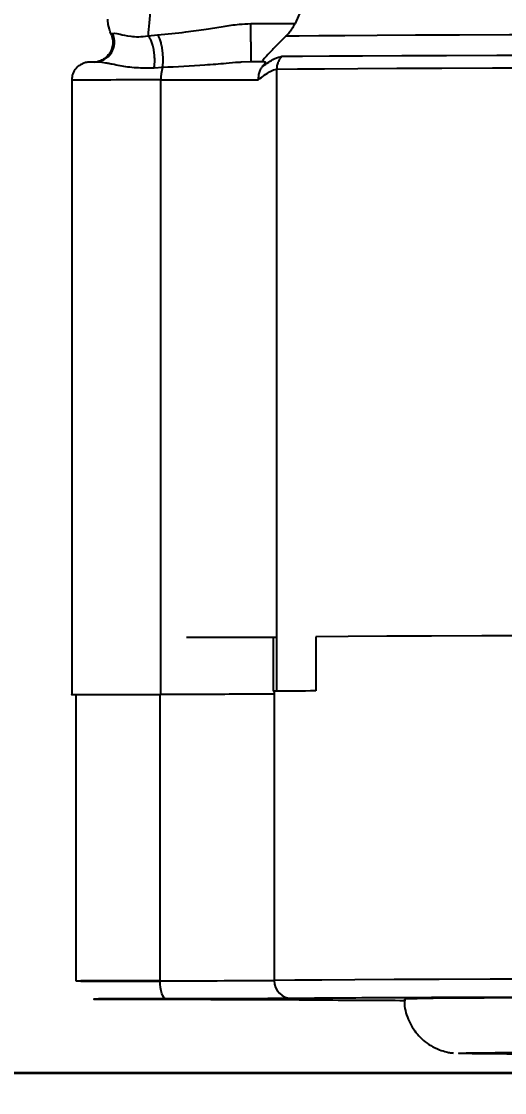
# Model space of a CAD drawing. Header units: millimetres. Extents: x 2016 to 4452, y 736 to 2459.
# Drawn here: x 2903.3 to 2930, y 929.8 to 989 of the extents above; entities that cross this region are included whole.
import ezdxf

# ---------------------------------------------------------------- set-up
doc = ezdxf.new("R2010")
doc.units = ezdxf.units.MM
doc.layers.add('AM_5', color=3, linetype='Continuous', lineweight=25)
doc.styles.add('SLDTEXTSTYLE1', font='txt.shx', dxfattribs={"width": 0.7, "bigfont": 'gbcbig.shx'})
doc.dimstyles.new('SLDDIMSTYLE12$0', dxfattribs={"dimtxt": 12, "dimasz": 10, "dimexe": 0, "dimexo": 0.0625, "dimgap": 0.875, "dimtad": 1, "dimdec": 1, "dimlfac": 1.8, "dimrnd": 1e-09, "dimzin": 12, "dimdsep": 46, "dimtxsty": 'SLDTEXTSTYLE1', "dimcen": 0.09, "dimdle": 8.16, "dimclrd": 3, "dimclre": 3, "dimadec": 0, "dimazin": 3, "dimtfac": 1, "dimtdec": 1, "dimtofl": 0, "dimtmove": 0, "dimatfit": 3, "dimfxl": 0, "dimfrac": 2, "dimtolj": 1, "dimlwd": 5, "dimlwe": 5, "dimarcsym": 0})

# ---------------------------------------------------------------- blocks, each defined once
blk = doc.blocks.new('*D77')
at = {"layer": 'AM_5', "color": 3, "lineweight": 5, "transparency": 16777216}
blk.add_line((2995.771, 1172.403), (2807.777, 1172.403), dxfattribs=at)
at = {"layer": 'AM_5', "color": 3, "linetype": 'Continuous', "lineweight": 5, "transparency": 16777216}
for p, q in [((2807.777, 1162.403), (2807.777, 940.791)), ((2950.025, 930.791), (2807.777, 930.791))]:
    blk.add_line(p, q, dxfattribs=at)
at = {"layer": 'AM_5', "color": 3, "transparency": 16777216}
for points in [[(2806.111, 1162.403), (2809.444, 1162.403), (2807.777, 1172.403)], [(2806.111, 940.791), (2809.444, 940.791), (2807.777, 930.791)]]:
    blk.add_solid(points, dxfattribs=at)
at = {"layer": 'Defpoints', "color": 0, "transparency": 16777216}
for p in [(2995.833, 1172.403), (2807.777, 930.791), (2950.088, 930.791)]:
    blk.add_point(p, dxfattribs=at)
at = {"layer": 'AM_5', "color": 0, "transparency": 16777216, "insert": (2800.902, 998.073), "char_height": 12, "attachment_point": 5, "rotation": 90, "style": 'SLDTEXTSTYLE1'}
blk.add_mtext('\\A1;245', dxfattribs=at)
blk = doc.blocks.new('*D86')
at = {"layer": 'AM_5', "color": 3, "lineweight": 5, "transparency": 16777216}
blk.add_line((2949.003, 930.863), (2807.956, 930.863), dxfattribs=at)
at = {"layer": 'AM_5', "color": 3, "linetype": 'Continuous', "lineweight": 5, "transparency": 16777216}
for p, q in [((2807.956, 920.863), (2807.956, 895.707)), ((2931.745, 885.707), (2807.956, 885.707))]:
    blk.add_line(p, q, dxfattribs=at)
at = {"layer": 'AM_5', "color": 3, "transparency": 16777216}
for points in [[(2806.29, 920.863), (2809.623, 920.863), (2807.956, 930.863)], [(2806.29, 895.707), (2809.623, 895.707), (2807.956, 885.707)]]:
    blk.add_solid(points, dxfattribs=at)
at = {"layer": 'Defpoints', "color": 0, "transparency": 16777216}
for p in [(2949.065, 930.863), (2807.956, 885.707), (2931.808, 885.707)]:
    blk.add_point(p, dxfattribs=at)
at = {"layer": 'AM_5', "color": 0, "transparency": 16777216, "insert": (2801.081, 908.285), "char_height": 12, "attachment_point": 5, "rotation": 90, "style": 'SLDTEXTSTYLE1'}
blk.add_mtext('\\A1;45', dxfattribs=at)

msp = doc.modelspace()

# ---------------------------------------------------------------- linework, layer by layer
at = {"color": 7, "linetype": 'Continuous', "lineweight": 25}
for p, q in [((2918.456, 988.91), (2918.784, 989.624)), ((2915.995, 988.91), (2918.456, 988.91)), ((2908.255, 988.329), (2908.335, 988.352)), ((2910.301, 988.228), (2910.829, 988.277)), ((2917.928, 988.205), (2917.607, 987.891)), ((2915.995, 986.866), (2915.995, 986.793)), ((2907.601, 986.808), (2907.489, 986.782)), ((2911.103, 986.474), (2910.636, 986.449)), ((2915.995, 986.793), (2915.465, 986.766)), ((2916.747, 986.795), (2915.995, 986.793)), ((2917.422, 986.39), (2917.422, 951.963)), ((2906.075, 985.773), (2906.075, 951.773)), ((2911.01, 951.788), (2911.01, 985.788)), ((2917.231, 954.961), (2917.231, 951.961)), ((2917.231, 954.961), (2917.355, 954.961)), ((2919.588, 954.981), (2919.588, 951.981)), ((2917.288, 951.961), (2917.288, 935.961)), ((2906.297, 951.774), (2906.297, 935.931)), ((2910.966, 935.945), (2910.966, 951.788)), ((2927.497, 931.931), (2927.552, 931.933))]:
    msp.add_line(p, q, dxfattribs=at)
at = {"color": 7, "linetype": 'Continuous', "lineweight": 25, "flags": 128}
for points in [[(2915.995, 987.891), (2915.995, 988.052), (2915.995, 988.211), (2915.995, 988.362), (2915.995, 988.504), (2915.995, 988.632), (2915.995, 988.743), (2915.995, 988.837), (2915.995, 988.91)], [(2982.018, 988.352), (2976.824, 988.35), (2971.718, 988.347), (2966.724, 988.343), (2961.864, 988.338), (2957.16, 988.333), (2952.634, 988.327), (2948.307, 988.321), (2944.199, 988.313), (2940.328, 988.306), (2936.711, 988.297), (2933.366, 988.288), (2930.308, 988.279), (2927.551, 988.269), (2925.107, 988.259), (2922.988, 988.249), (2921.203, 988.238), (2919.761, 988.227), (2918.667, 988.216), (2917.928, 988.205)], [(2917.709, 987.097), (2918.857, 987.108), (2920.35, 987.119), (2922.181, 987.13), (2924.343, 987.14), (2926.824, 987.15), (2929.615, 987.16), (2932.703, 987.169), (2936.074, 987.178), (2939.713, 987.186), (2943.604, 987.194), (2947.73, 987.201), (2952.071, 987.208), (2956.609, 987.214), (2961.323, 987.219), (2966.192, 987.224), (2971.195, 987.228), (2976.309, 987.231), (2981.511, 987.233)], [(2917.422, 986.39), (2918.574, 986.401), (2920.072, 986.412), (2921.91, 986.423), (2924.079, 986.433), (2926.57, 986.443), (2929.371, 986.453), (2932.471, 986.462), (2935.854, 986.471), (2939.506, 986.48), (2943.412, 986.487), (2947.552, 986.495), (2951.909, 986.501), (2956.464, 986.507), (2961.195, 986.513), (2966.082, 986.517), (2971.103, 986.521), (2976.236, 986.524), (2981.457, 986.527)], [(2981.685, 955.099), (2976.359, 955.097), (2971.125, 955.093), (2966.006, 955.089), (2961.026, 955.085), (2956.208, 955.079), (2951.576, 955.073), (2947.149, 955.066), (2942.949, 955.059), (2938.995, 955.051), (2935.306, 955.042), (2931.898, 955.033), (2928.788, 955.024), (2925.989, 955.014), (2923.516, 955.003), (2921.379, 954.992), (2919.588, 954.981)], [(2911.317, 934.943), (2911.249, 934.963), (2911.183, 935.02), (2911.122, 935.113), (2911.069, 935.238), (2911.025, 935.389), (2910.992, 935.562), (2910.972, 935.75), (2910.966, 935.945)], [(2981.685, 936.099), (2976.426, 936.097), (2971.255, 936.093), (2966.196, 936.09), (2961.272, 936.085), (2956.506, 936.08), (2951.918, 936.074), (2947.529, 936.067), (2943.36, 936.06), (2939.429, 936.052), (2935.754, 936.043), (2932.351, 936.034), (2929.237, 936.025), (2926.424, 936.015), (2923.927, 936.005), (2921.755, 935.995), (2919.92, 935.984), (2918.428, 935.973), (2917.288, 935.961)], [(2918.697, 934.931), (2918.52, 934.928), (2918.001, 934.925), (2917.174, 934.923), (2916.097, 934.921), (2914.843, 934.92), (2913.497, 934.92), (2912.151, 934.92), (2910.897, 934.921), (2909.82, 934.923), (2908.994, 934.925), (2908.475, 934.928), (2908.297, 934.931), (2908.475, 934.934), (2908.994, 934.936), (2909.82, 934.939), (2910.897, 934.94), (2912.151, 934.942), (2913.497, 934.942), (2914.843, 934.942), (2916.097, 934.94), (2917.174, 934.939), (2918.001, 934.936), (2918.52, 934.934), (2918.697, 934.931)], [(2911.317, 934.918), (2911.249, 934.937), (2911.243, 934.941)], [(2918.272, 934.901), (2918.08, 934.92), (2918.011, 934.936)], [(2979.736, 935.08), (2974.865, 935.077), (2970.099, 935.073), (2965.463, 935.069), (2960.978, 935.064), (2956.668, 935.058), (2952.554, 935.052), (2948.657, 935.045), (2944.995, 935.038), (2941.587, 935.03), (2938.451, 935.022), (2935.601, 935.013), (2933.052, 935.003), (2930.816, 934.994), (2928.906, 934.984), (2927.329, 934.973), (2926.095, 934.963), (2925.209, 934.952), (2924.675, 934.942), (2924.497, 934.931), (2924.497, 934.931)]]:
    msp.add_lwpolyline(points, dxfattribs=at)
at = {"color": 7, "linetype": 'Continuous', "lineweight": 25}
for centre, radius, start, end in [((2907.343, 987.877), 1.1, 270.09999, 25.63662), ((2913.323, 985.823), 2.314, 163.65187, 180.85663), ((2909.928, 532.005), 453.784, 89.86336, 90.48649), ((2910.19, 2884.149), 1898.362, 270.024744, 270.187646), ((2912.519, 1741.832), 786.885, 269.993192, 270.343129), ((2916.894, 985.698), 33.739, 270.57375, 270.66978), ((2922.779, 454.347), 497.644, 90.36744, 90.63226), ((2909.96, 505.516), 430.43, 89.86614, 90.48756), ((2910.183, 1438.661), 502.745, 269.55713, 270.08916), ((2911.458, 1978.283), 1042.338, 269.972937, 270.320473), ((2918.28, 935.953), 0.992, 179.54189, 269.50442)]:
    msp.add_arc(centre, radius, start, end, dxfattribs=at)
for points, knots in [([(2910.82, 1010.354), (2910.818, 1009.163), (2910.814, 1006.76), (2910.789, 1003.61), (2910.757, 1000.931), (2910.721, 998.708), (2910.673, 996.398), (2910.608, 994.022), (2910.523, 991.691), (2910.42, 989.618), (2910.342, 988.702), (2910.301, 988.228)], [0, 0, 0, 0, 0.121733, 0.245653, 0.329531, 0.414385, 0.500215, 0.61122, 0.731521, 0.861116, 1, 1, 1, 1]), ([(2908.255, 988.329), (2908.19, 988.504), (2908.089, 988.773), (2908.078, 989.059), (2908.075, 989.159)], [0, 0, 0, 0, 0.649785, 1, 1, 1, 1]), ([(2910.829, 988.277), (2911.354, 988.329), (2912.271, 988.418), (2913.462, 988.594), (2914.435, 988.745), (2915.245, 988.874), (2915.777, 988.899), (2915.995, 988.91)], [0, 0, 0, 0, 0.299879, 0.524041, 0.708513, 0.880518, 1, 1, 1, 1]), ([(2917.928, 988.205), (2917.993, 988.273), (2918.124, 988.409), (2918.269, 988.611), (2918.382, 988.79), (2918.431, 988.869), (2918.456, 988.91)], [0, 0, 0, 0, 0.257441, 0.516937, 0.75032, 1, 1, 1, 1]), ([(2908.255, 988.329), (2908.289, 988.236), (2908.348, 988.075), (2908.361, 987.806), (2908.316, 987.539), (2908.196, 987.282), (2908.014, 987.064), (2907.791, 986.89), (2907.603, 986.841), (2907.511, 986.817)], [0, 0, 0, 0, 0.152916, 0.265704, 0.414004, 0.570286, 0.70005, 0.853997, 1, 1, 1, 1]), ([(2908.335, 988.352), (2908.399, 988.371), (2908.493, 988.397), (2909.167, 988.212), (2909.754, 988.165), (2910.122, 988.208), (2910.301, 988.228)], [0, 0, 0, 0, 0.528089, 0.775708, 0.891023, 1, 1, 1, 1]), ([(2910.636, 986.449), (2910.646, 986.513), (2910.667, 986.648), (2910.675, 986.901), (2910.659, 987.186), (2910.617, 987.482), (2910.552, 987.755), (2910.472, 987.978), (2910.387, 988.141), (2910.329, 988.2), (2910.301, 988.228)], [0, 0, 0, 0, 0.111182, 0.233505, 0.364552, 0.500409, 0.6362, 0.767065, 0.889124, 1, 1, 1, 1]), ([(2911.103, 986.474), (2911.112, 986.537), (2911.13, 986.67), (2911.138, 986.922), (2911.127, 987.209), (2911.092, 987.509), (2911.039, 987.789), (2910.972, 988.018), (2910.901, 988.186), (2910.852, 988.248), (2910.829, 988.277)], [0, 0, 0, 0, 0.11075, 0.232867, 0.363941, 0.5, 0.636059, 0.767133, 0.88925, 1, 1, 1, 1]), ([(2915.995, 987.891), (2915.995, 987.746), (2915.995, 987.456), (2915.995, 987.103), (2915.995, 986.897), (2915.995, 986.869), (2915.995, 986.866)], [0, 0, 0, 0, 0.320589, 0.641179, 0.961768, 1, 1, 1, 1]), ([(2917.607, 987.891), (2917.464, 987.746), (2917.192, 987.473), (2916.898, 987.159), (2916.732, 986.97), (2916.652, 986.87), (2916.609, 986.804), (2916.618, 986.797), (2916.623, 986.793)], [0, 0, 0, 0, 0.296371, 0.561408, 0.679693, 0.791742, 0.896327, 1, 1, 1, 1]), ([(2916.645, 986.545), (2916.876, 986.703), (2917.338, 987.018), (2917.586, 987.071), (2917.709, 987.097)], [0, 0, 0, 0, 0.500652, 1, 1, 1, 1]), ([(2907.327, 986.777), (2907.291, 986.776), (2907.17, 986.776), (2907.11, 986.775), (2907.056, 986.773), (2907.019, 986.772), (2906.959, 986.767), (2906.855, 986.752), (2906.663, 986.697), (2906.418, 986.55), (2906.203, 986.296), (2906.08, 986.018), (2906.088, 985.837), (2906.091, 985.773)], [0, 0, 0, 0, 0.0976557, 0.3295234, 0.452296, 0.509732, 0.5315764, 0.5558632, 0.6229708, 0.7197137, 0.8268133, 0.9390365, 1, 1, 1, 1]), ([(2910.636, 986.449), (2910.298, 986.444), (2909.586, 986.432), (2908.832, 986.555), (2908.354, 986.649), (2908.107, 986.696), (2907.697, 986.769), (2907.51, 986.773), (2907.345, 986.777)], [0, 0, 0, 0, 0.184208, 0.388471, 0.517104, 0.601053, 0.648132, 1, 1, 1, 1]), ([(2915.465, 986.766), (2915.418, 986.764), (2915.127, 986.75), (2914.481, 986.685), (2913.124, 986.576), (2911.899, 986.514), (2911.103, 986.474)], [0, 0, 0, 0, 0.032468, 0.200671, 0.480525, 1, 1, 1, 1]), ([(2916.645, 986.545), (2916.606, 986.497), (2916.526, 986.397), (2916.444, 986.206), (2916.401, 986.001), (2916.405, 985.86), (2916.407, 985.798)], [0, 0, 0, 0, 0.239149, 0.497163, 0.778524, 1, 1, 1, 1]), ([(2916.407, 985.798), (2916.632, 985.97), (2917.072, 986.306), (2917.307, 986.362), (2917.422, 986.39)], [0, 0, 0, 0, 0.51151, 1, 1, 1, 1]), ([(2916.747, 986.795), (2916.77, 986.789), (2916.802, 986.781), (2916.764, 986.696), (2916.713, 986.622), (2916.666, 986.569), (2916.645, 986.545)], [0, 0, 0, 0, 0.546902, 0.785535, 0.902249, 1, 1, 1, 1]), ([(2906.297, 951.77), (2906.198, 951.771), (2905.944, 951.774), (2906.326, 951.778), (2907.333, 951.782), (2908.928, 951.786), (2910.316, 951.787), (2911.01, 951.788)], [0, 0, 0, 0, 0.1382127, 0.3536596, 0.5691064, 0.7845532, 1, 1, 1, 1]), ([(2917.261, 951.803), (2917.08, 951.802), (2916.673, 951.799), (2915.292, 951.794), (2913.384, 951.79), (2911.801, 951.789), (2911.01, 951.788)], [0, 0, 0, 0, 0.2103299, 0.4735532, 0.7367766, 1, 1, 1, 1]), ([(2911.317, 934.943), (2910.764, 934.943), (2909.63, 934.941), (2908.321, 934.938), (2907.483, 934.935), (2907.207, 934.931), (2907.483, 934.927), (2908.321, 934.923), (2909.63, 934.92), (2910.764, 934.919), (2911.317, 934.918)], [0, 0, 0, 0, 0.122089, 0.25, 0.377911, 0.5, 0.622089, 0.75, 0.877911, 1, 1, 1, 1]), ([(2918.272, 934.961), (2918.038, 934.959), (2917.563, 934.955), (2915.979, 934.95), (2913.887, 934.946), (2912.164, 934.944), (2911.317, 934.943)], [0, 0, 0, 0, 0.2457963, 0.5, 0.7542037, 1, 1, 1, 1]), ([(2911.317, 934.918), (2912.164, 934.918), (2913.887, 934.916), (2915.979, 934.912), (2917.563, 934.906), (2918.038, 934.903), (2918.272, 934.901)], [0, 0, 0, 0, 0.2457963, 0.5, 0.7542037, 1, 1, 1, 1]), ([(2981.864, 935.097), (2979.368, 935.096), (2974.33, 935.094), (2966.953, 935.088), (2959.711, 935.081), (2952.732, 935.072), (2946.129, 935.062), (2940.036, 935.05), (2934.543, 935.037), (2929.731, 935.023), (2925.669, 935.008), (2922.399, 934.993), (2919.861, 934.977), (2918.798, 934.966), (2918.272, 934.961)], [0, 0, 0, 0, 0.079959, 0.161371, 0.244142, 0.328893, 0.414217, 0.5, 0.585778, 0.671102, 0.755858, 0.838624, 0.920039, 1, 1, 1, 1]), ([(2918.272, 934.901), (2918.804, 934.895), (2919.877, 934.885), (2922.012, 934.871), (2923.816, 934.863), (2924.511, 934.859)], [0, 0, 0, 0, 0.376395, 0.759633, 1, 1, 1, 1]), ([(2924.519, 934.928), (2924.512, 934.877), (2924.463, 934.502), (2924.679, 933.8), (2925.166, 932.952), (2925.822, 932.402), (2926.409, 932.121), (2926.821, 932.001), (2927.105, 931.953), (2927.176, 931.947), (2927.217, 931.943)], [0, 0, 0, 0, 0.030661, 0.221524, 0.412563, 0.604262, 0.714262, 0.802035, 0.882755, 1, 1, 1, 1]), ([(2930.802, 931.886), (2930.583, 931.888), (2929.629, 931.893), (2928.599, 931.904), (2927.655, 931.917), (2927.55, 931.926), (2927.497, 931.931)], [0, 0, 0, 0, 0.093549, 0.407564, 0.703776, 1, 1, 1, 1]), ([(2927.552, 931.933), (2927.599, 931.937), (2927.706, 931.945), (2928.576, 931.958), (2930.057, 931.971), (2932.232, 931.985), (2935.063, 931.998), (2938.577, 932.011), (2942.731, 932.023), (2947.474, 932.035), (2952.735, 932.045), (2958.427, 932.054), (2964.45, 932.061), (2970.673, 932.067), (2977.039, 932.072), (2983.391, 932.075), (2989.73, 932.077), (2995.997, 932.077), (3002.265, 932.077), (3008.603, 932.075), (3014.956, 932.072), (3021.321, 932.067), (3027.545, 932.061), (3033.567, 932.054), (3039.259, 932.045), (3044.521, 932.035), (3049.264, 932.023), (3053.418, 932.011), (3056.932, 931.998), (3059.763, 931.985), (3061.938, 931.971), (3063.419, 931.958), (3064.29, 931.945), (3064.397, 931.937), (3064.445, 931.933)], [0, 0, 0, 0, 0.023828, 0.053273, 0.084485, 0.115699, 0.147957, 0.180726, 0.213842, 0.247136, 0.28043, 0.313546, 0.346314, 0.378573, 0.409785, 0.440999, 0.470442, 0.499888, 0.529332, 0.558778, 0.58999, 0.621203, 0.653462, 0.68623, 0.719347, 0.752641, 0.785934, 0.819051, 0.851819, 0.884078, 0.915289, 0.946503, 0.975948, 1, 1, 1, 1])]:
    msp.add_open_spline(points, degree=3, knots=knots, dxfattribs=at)
msp.add_open_spline([(2917.709, 987.097), (2917.667, 987.048), (2917.581, 986.95), (2917.491, 986.775), (2917.432, 986.586), (2917.425, 986.455), (2917.422, 986.39)], degree=3, dxfattribs=at)

# ---------------------------------------------------------------- dimensions: what is measured, and where the dimension line sits
at = {"layer": 'AM_5'}
dim = msp.add_linear_dim(base=(2807.777, 930.791), p1=(2995.833, 1172.403), p2=(2950.088, 930.791), angle=90, text='245', dimstyle='SLDDIMSTYLE12$0', override={"dimlfac": 1}, dxfattribs=at)
dim.commit()
dim.dimension.update_dxf_attribs({"geometry": '*D77', "text_midpoint": (2807.777, 998.073), "dimtype": 160})
dim = msp.add_linear_dim(base=(2807.956, 885.707), p1=(2949.065, 930.863), p2=(2931.808, 885.707), angle=90, text='45', dimstyle='SLDDIMSTYLE12$0', override={"dimlfac": 1, "dimpost": ''}, dxfattribs=at)
dim.commit()
dim.dimension.update_dxf_attribs({"geometry": '*D86', "text_midpoint": (2801.081, 908.285)})

doc.saveas('drawing.dxf')
